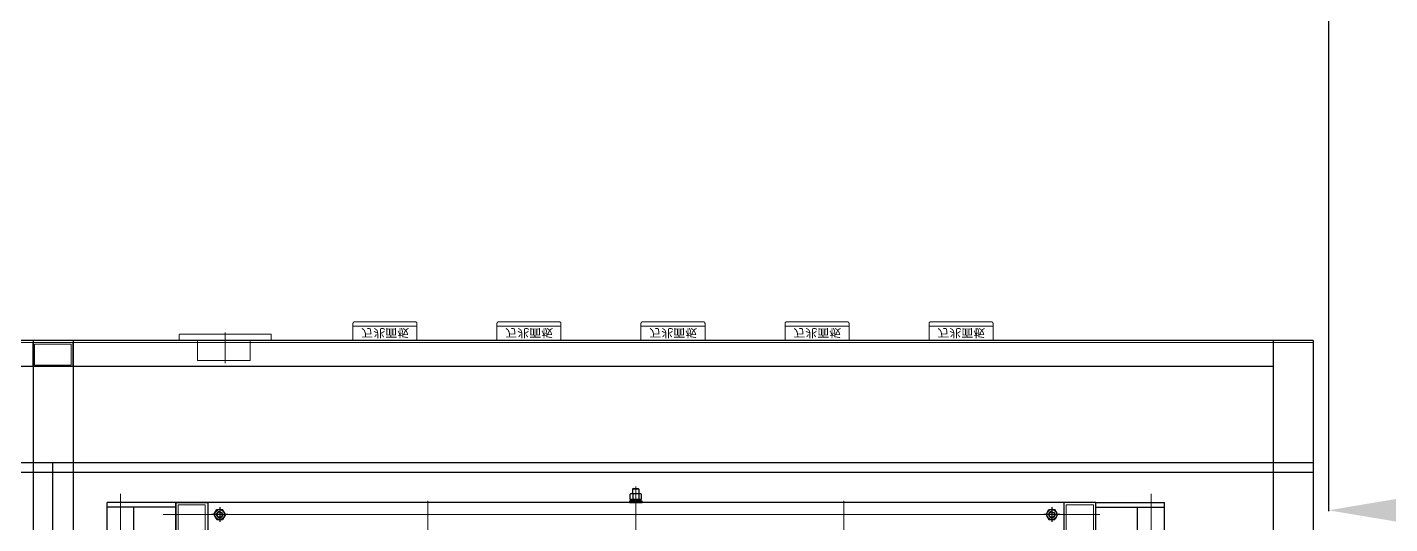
# Model space of a CAD drawing. Extents: x 539033 to 804858, y 468425 to 1263560.
# Drawn here: x 764410 to 766113, y 503510 to 504131 of the extents above; entities that cross this region are included whole.
import ezdxf

# ---------------------------------------------------------------- set-up
doc = ezdxf.new("R2010")
doc.units = 0
doc.header["$LTSCALE"] = 1000
doc.header["$MEASUREMENT"] = 0
for name, pattern in [('0', [0, 0]), ('ACAD_ISO02W100', [15, 12, -3]), ('ACAD_ISO04W100', [30, 24, -3, 0, -3]), ('ACAD_ISO05W100', [33, 24, -3, 0, -3, 0, -3]), ('ACAD_ISO10W100', [18.5, 12, -3, 0.5, -3]), ('DASHDOT', [25.4, 12.7, -6.35, 0, -6.35]), ('SOLID', [0])]:
    doc.linetypes.add(name, pattern=pattern)
doc.layers.get('0').update_dxf_attribs({"linetype": 'CONTINUOUS'})
doc.layers.get('Defpoints').update_dxf_attribs({"linetype": 'CONTINUOUS'})
doc.layers.add('1', color=1, linetype='DASHDOT')
doc.layers.add('5剖面线层', color=2, linetype='CONTINUOUS')
for name, color, linetype, lineweight in [('3', 7, 'ACAD_ISO04W100', 15), ('中心线', 1, 'ACAD_ISO10W100', 15), ('双点划线', 7, 'ACAD_ISO05W100', 15), ('标注', 7, 'SOLID', 15), ('点划线', 1, 'ACAD_ISO04W100', 15), ('粗实线', 7, '0', 30), ('虚线', 6, 'ACAD_ISO02W100', 18)]:
    doc.layers.add(name, color=color, linetype=linetype, lineweight=lineweight)
doc.styles.get("Standard").update_dxf_attribs({"font": 'txt.shx', "width": 0.7, "height": 500, "bigfont": 'hzdx.shx'})
doc.styles.add('标准', font='', dxfattribs={"width": 0.667})
doc.styles.get('标准').set_extended_font_data('FangSong_GB2312')
doc.dimstyles.new('ISO-25', dxfattribs={"dimtxt": 800, "dimasz": 100, "dimexe": 1.25, "dimexo": 0.625, "dimtad": 1, "dimdec": 0, "dimtxsty": 'Standard', "dimcen": 2.5, "dimclrd": 3, "dimclre": 3, "dimclrt": 3, "dimadec": 0, "dimazin": 0, "dimtfac": 1, "dimtdec": 0, "dimtmove": 0, "dimatfit": 3, "dimfxl": 1.25, "dimarcsym": 0})

# ---------------------------------------------------------------- blocks, each defined once
blk = doc.blocks.new('A$C513352F2')
at = {"layer": '点划线'}
blk.add_line((68.9, 0), (68.9, 1086.9), dxfattribs=at)
at = {"layer": '粗实线', "color": 5}
for p, q in [((0, 1070.9), (85.7, 1070.9)), ((0, 1064.9), (85.7, 1064.9)), ((52.2, 1064.9), (52.2, 16.9)), ((85.7, 1070.9), (85.7, 10.9)), ((0, 16.9), (85.7, 16.9)), ((0, 10.9), (85.7, 10.9))]:
    blk.add_line(p, q, dxfattribs=at)
blk = doc.blocks.new('A$C458447FD')
for p, q in [((258.8, 35.1), (262.4, 41.4)), ((258.8, 35.1), (262.4, 28.9)), ((269.6, 41.4), (262.4, 41.4)), ((273.2, 35.1), (269.6, 41.4)), ((273.2, 35.1), (269.6, 28.9)), ((1298.8, 35.1), (1302.4, 41.4)), ((1298.8, 35.1), (1302.4, 28.9)), ((1309.6, 41.4), (1302.4, 41.4)), ((1313.2, 35.1), (1309.6, 41.4)), ((1313.2, 35.1), (1309.6, 28.9)), ((269.6, 28.9), (262.4, 28.9)), ((794, 20.1), (778, 20.1)), ((778, 20.1), (778, 18.5)), ((778, 18.5), (794, 18.5)), ((779.6, 18.5), (792.5, 18.5)), ((779.6, 18.5), (779.6, 16.4)), ((785.5, 18.5), (784.9, 16.4)), ((786.5, 18.3), (786, 16.4)), ((786.6, 18.5), (786.5, 18.3)), ((792.5, 18.5), (792.5, 16.4)), ((794, 18.5), (794, 20.1)), ((1309.6, 28.9), (1302.4, 28.9)), ((778.8, 15.9), (778.8, 9.5)), ((779.6, 16.4), (792.5, 16.4)), ((791.4, 16.4), (780.6, 16.4)), ((791.4, 8.9), (780.6, 8.9)), ((782.4, 9.5), (782.4, 15.9)), ((789.6, 9.5), (789.6, 15.9)), ((793.2, 15.9), (793.2, 9.5))]:
    blk.add_line(p, q)
for centre, radius in [((266, 35.1), 6.23), ((266, 35.1), 3.4), ((1306, 35.1), 6.23), ((1306, 35.1), 3.4)]:
    blk.add_circle(centre, radius)
for centre, radius, start, end in [((780.6, 13.2), 3.21, 55.9063, 124.0937), ((780.6, 12.1), 3.21, 235.9063, 304.0937), ((786, 4.4), 12, 72.5674, 107.4326), ((786, 20.9), 12, 252.5674, 287.4326), ((791.4, 13.2), 3.21, 55.9063, 124.0937), ((791.4, 12.1), 3.21, 235.9063, 304.0937)]:
    blk.add_arc(centre, radius, start, end)
at = {"layer": '1', "linetype": 'DASHDOT'}
for p, q in [((255.8, 35.1), (276.2, 35.1)), ((266, 25.9), (266, 44.4)), ((1295.8, 35.1), (1316.2, 35.1)), ((1306, 25.9), (1306, 44.4))]:
    blk.add_line(p, q, dxfattribs=at)
at = {"layer": '3'}
for centre in [(266, 35.1), (1306, 35.1)]:
    blk.add_arc(centre, 4, 270, 190, dxfattribs=at)
at = {"layer": '点划线'}
for p, q in [((526, 17.9), (526, 1044.2)), ((1046, 17.9), (1046, 1044.2)), ((786, 0), (786, 94.6)), ((206, 35.1), (1376.8, 35.1))]:
    blk.add_line(p, q, dxfattribs=at)
at = {"layer": '粗实线'}
for p, q in [((782, 3.6), (782, 8.9)), ((783, 2.6), (782, 3.6)), ((782, 3.6), (790, 3.6)), ((789, 2.6), (783, 2.6)), ((789, 2.6), (790, 3.6)), ((790, 3.6), (790, 8.9))]:
    blk.add_line(p, q, dxfattribs=at)
for points in [[(211, 20.1), (1361, 20.1), (1361, 1080.1), (211, 1080.1)], [(251, 60.1), (211, 60.1), (211, 20.1), (251, 20.1)], [(1321, 60.1), (1361, 60.1), (1361, 20.1), (1321, 20.1)]]:
    blk.add_lwpolyline(points, close=True, dxfattribs=at)
at = {"layer": '虚线'}
for points in [[(248, 57.1), (214, 57.1), (214, 23.1), (248, 23.1)], [(1324, 57.1), (1358, 57.1), (1358, 23.1), (1324, 23.1)]]:
    blk.add_lwpolyline(points, close=True, dxfattribs=at)
at = {"layer": '标注', "xscale": -1}
blk.add_blockref('A$C513352F2', (211, 9.2), dxfattribs=at)
at = {"layer": '标注'}
blk.add_blockref('A$C513352F2', (1361, 9.2), dxfattribs=at)
blk = doc.blocks.new('A$C6194237F')
at = {"layer": '虚线', "color": 2, "ltscale": 100}
for points in [[(0, 0), (50, 0), (50, 30), (0, 30)], [(2, 2), (48, 2), (48, 28), (2, 28)]]:
    blk.add_lwpolyline(points, close=True, dxfattribs=at)
blk = doc.blocks.new('A$C79CB2A9E')
at = {"layer": '中心线', "color": 1, "ltscale": 100}
blk.add_line((57.5, 0), (57.5, 38), dxfattribs=at)
at = {"layer": '双点划线', "color": 4, "ltscale": 100}
blk.add_lwpolyline([(22.7, 35), (22.7, 10), (88.7, 10), (88.7, 35)], close=True, dxfattribs=at)
blk.add_lwpolyline([(0.5, 2), (114.5, 2, 0.414214), (115, 2.5), (115, 10), (0, 10), (0, 2.5, 0.414214)], format="xyb", close=True, dxfattribs=at)
blk = doc.blocks.new('A$C5FBC7258')
at = {"layer": '双点划线', "color": 4, "ltscale": 100}
for p, q in [((80, 23.5), (0, 23.5)), ((80, 5.5), (0, 5.5))]:
    blk.add_line(p, q, dxfattribs=at)
blk.add_lwpolyline([(0, 23.5), (0, 2, 0.414214), (2, 0), (78, 0, 0.414214), (80, 2), (80, 23.5)], format="xyb", dxfattribs=at)
at = {"layer": '双点划线', "color": 4, "ltscale": 100, "insert": (10.3, 7.6), "char_height": 10, "width": 252.838, "attachment_point": 7, "style": '标准'}
blk.add_mtext('{\\W1.1;万兆面板}', dxfattribs=at)
blk = doc.blocks.new('*D432')
at = {"layer": '5剖面线层', "color": 3, "linetype": 'Continuous', "lineweight": -2, "ltscale": 100, "transparency": 16777216}
for p, q in [((766036.4, 504438.7), (766036.4, 503525.9)), ((769036.4, 504438.7), (769036.4, 503525.9)), ((766136.4, 503527.2), (768936.4, 503527.2))]:
    blk.add_line(p, q, dxfattribs=at)
at = {"layer": '5剖面线层', "color": 3, "lineweight": 25, "ltscale": 100, "transparency": 16777216}
for points in [[(766136.4, 503543.9), (766136.4, 503510.5), (766036.4, 503527.2)], [(768936.4, 503510.5), (768936.4, 503543.9), (769036.4, 503527.2)]]:
    blk.add_solid(points, dxfattribs=at)
at = {"layer": 'Defpoints', "color": 0, "lineweight": 25, "ltscale": 100, "transparency": 16777216}
for p in [(766036.4, 504439.3), (769036.4, 504439.3), (769036.4, 503527.2)]:
    blk.add_point(p, dxfattribs=at)
at = {"layer": '5剖面线层', "color": 3, "lineweight": 25, "ltscale": 100, "transparency": 16777216, "insert": (767536.4, 503777.8), "char_height": 500, "attachment_point": 5}
blk.add_mtext('3000', dxfattribs=at)

msp = doc.modelspace()

# ---------------------------------------------------------------- linework, layer by layer
at = {"layer": '粗实线', "color": 253, "ltscale": 100}
for p, q in [((766017.2, 503739.3), (753539.8, 503739.3)), ((764417.6, 503739.3), (764417.6, 503305)), ((764467.6, 503739.3), (764467.6, 503305)), ((765967.6, 503305.1), (765967.6, 503739.3)), ((766017.6, 503305), (766017.6, 503739.3)), ((765967.2, 503706.9), (753539.8, 503706.8)), ((766017.2, 503586.6), (753539.8, 503586.6)), ((764442.2, 503436.6), (764442.2, 503586.6)), ((766017.2, 503574.6), (753539.8, 503574.6))]:
    msp.add_line(p, q, dxfattribs=at)
at = {"layer": '虚线', "color": 253, "ltscale": 100}
msp.add_line((766017.2, 503736.8), (753539.8, 503736.8), dxfattribs=at)

# ---------------------------------------------------------------- block references
at = {"color": 253, "ltscale": 100, "rotation": 180}
msp.add_blockref('A$C458447FD', (765956.7, 503557), dxfattribs=at)
at = {"layer": '粗实线', "color": 253, "ltscale": 100, "xscale": -1, "rotation": 180}
for name, p in [('A$C5FBC7258', (764817.2, 503762.8)), ('A$C5FBC7258', (764997.2, 503762.8)), ('A$C5FBC7258', (765177.2, 503762.8)), ('A$C5FBC7258', (765357.2, 503762.8)), ('A$C5FBC7258', (765537.2, 503762.8)), ('A$C79CB2A9E', (764600.2, 503749.3))]:
    msp.add_blockref(name, p, dxfattribs=at)
at = {"layer": '粗实线', "color": 253, "ltscale": 100}
msp.add_blockref('A$C6194237F', (764417.2, 503706.8), dxfattribs=at)

# ---------------------------------------------------------------- dimensions: what is measured, and where the dimension line sits
at = {"layer": '5剖面线层', "color": 6, "lineweight": 25, "ltscale": 100}
dim = msp.add_linear_dim(base=(769036.4, 503527.2), p1=(766036.4, 504439.3), p2=(769036.4, 504439.3), dimstyle='ISO-25', override={"dimfxl": 250}, dxfattribs=at)
dim.commit()
dim.dimension.update_dxf_attribs({"geometry": '*D432', "text_midpoint": (767536.4, 503777.8)})

doc.saveas('drawing.dxf')
